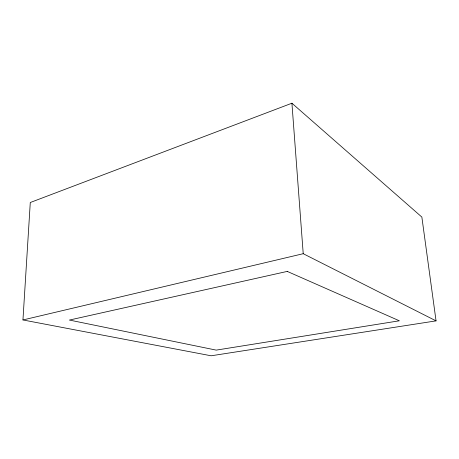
<?xml version="1.0" encoding="UTF-8"?>
<svg xmlns="http://www.w3.org/2000/svg" width="459" height="459" viewBox="0 0 459 459"><rect width="100%" height="100%" fill="white"/><g stroke="black" fill="none" stroke-linecap="round" stroke-linejoin="round"><path stroke-width="0.69" d="M22.95 319.957L30.283 202.511L291.918 103.212L421.861 217.078L436.05 320.875L211.117 355.788L22.95 319.957L303.221 253.701L436.05 320.875M291.918 103.212L303.221 253.701M287.248 271.407L69.389 320.061L216.235 350.119L399.359 320.795L287.248 271.407"/></g></svg>
